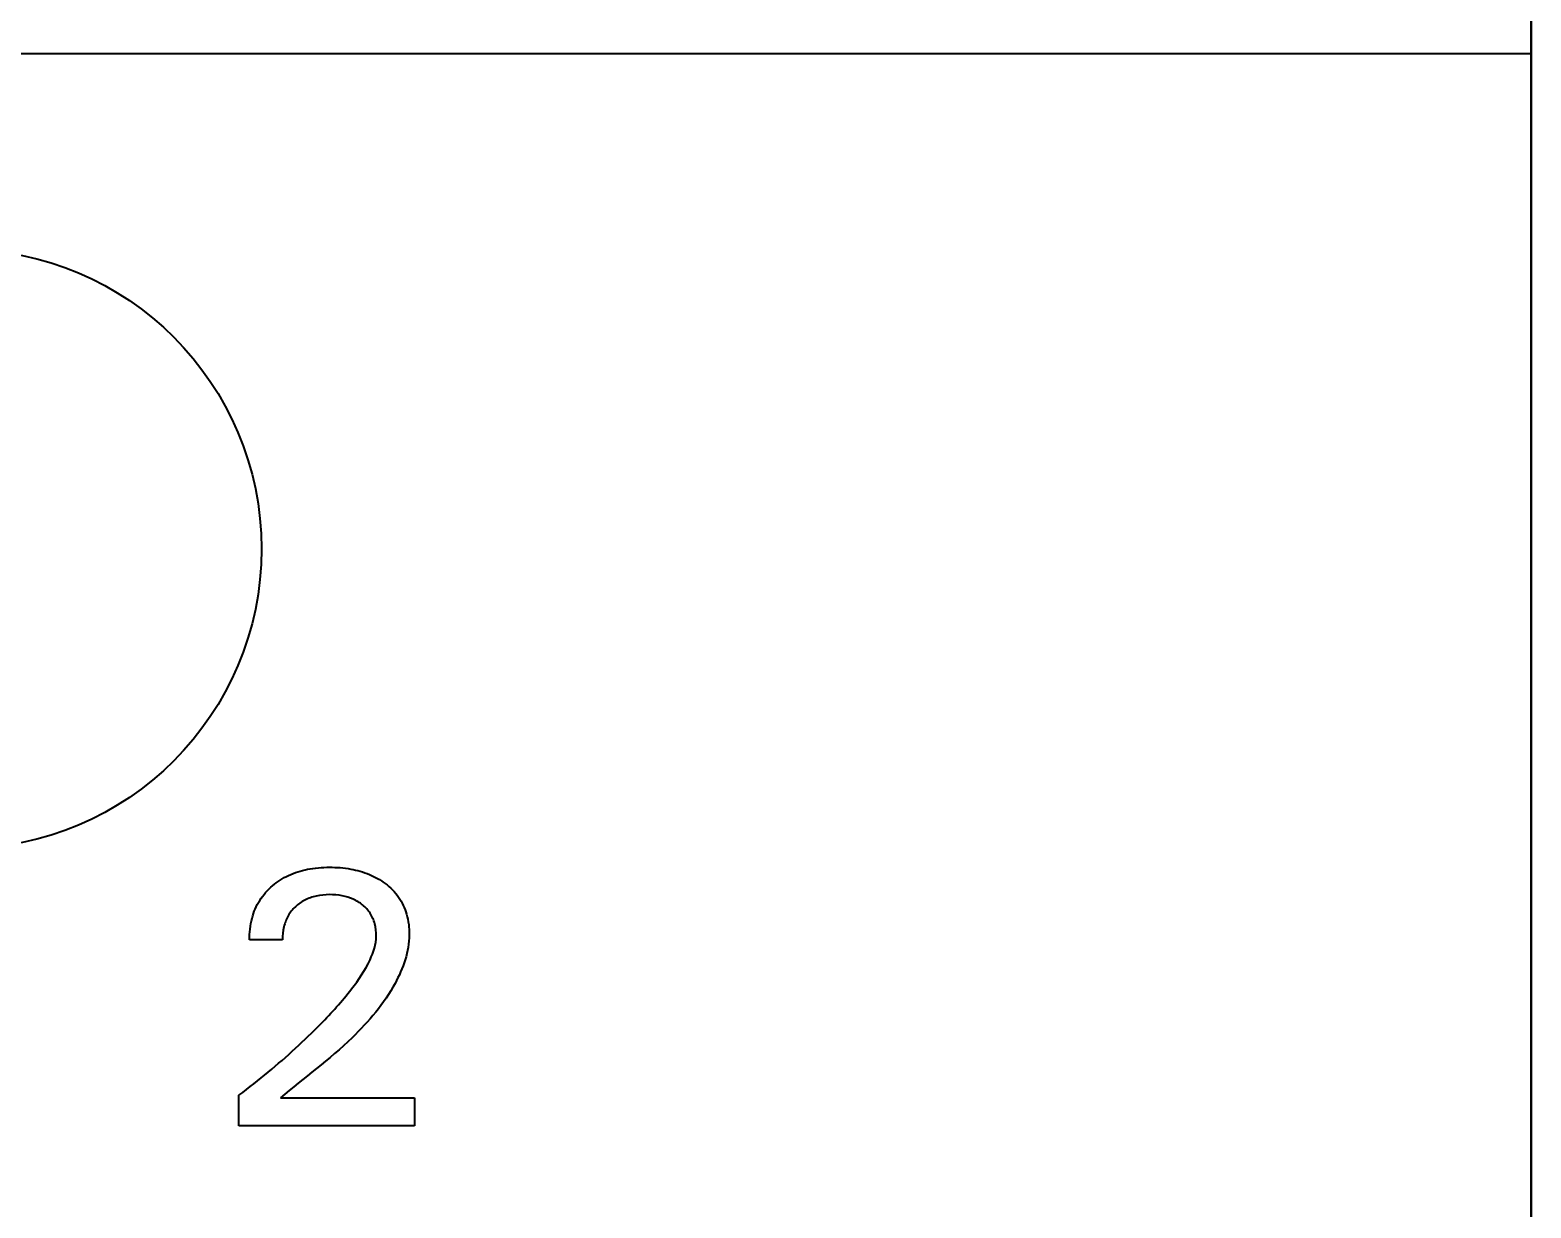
# Model space of a CAD drawing. Extents: x 0 to 420, y 0 to 297.
# Drawn here: x 151.95 to 161.98, y 157.65 to 165.51 of the extents above; entities that cross this region are included whole.
import ezdxf

# ---------------------------------------------------------------- set-up
doc = ezdxf.new("R2010")
doc.units = 0
doc.header["$LTSCALE"] = 23.1
for name, color, linetype in [('10000_FRONT', 7, 'CONTINUOUS'), ('10100_DIM_FRONT', 7, 'CONTINUOUS'), ('10500_FRONT_LABELING', 7, 'CONTINUOUS')]:
    doc.layers.add(name, color=color, linetype=linetype)
doc.styles.get("Standard").update_dxf_attribs({"font": 'txt', "width": 0.8})
doc.dimstyles.new('DIMSTYLE_1', dxfattribs={"dimtxt": 3.5, "dimasz": 3.5, "dimexe": 0.18, "dimexo": 0.0625, "dimgap": 0.09, "dimtad": 1, "dimtxsty": 'STANDARD', "dimcen": 0.09, "dimazin": 3, "dimtp": 0.05, "dimtm": 0.05, "dimtfac": 1, "dimtofl": 0, "dimtmove": 0, "dimatfit": 3, "dimtolj": 1})

# ---------------------------------------------------------------- blocks, each defined once
blk = doc.blocks.new('*D1')
at = {"layer": '10100_DIM_FRONT', "linetype": 'CONTINUOUS'}
for p, q in [((161.977533, 187.833527), (161.977533, 124.539487)), ((82.477533, 147.384527), (82.477533, 124.539487)), ((82.477533, 126.539487), (122.227533, 126.539487)), ((161.977533, 126.539487), (122.227533, 126.539487))]:
    blk.add_line(p, q, dxfattribs=at)
for points in [[(85.977533, 127.039487), (82.477533, 126.539487), (85.977533, 126.039487)], [(158.477533, 126.039487), (161.977533, 126.539487), (158.477533, 127.039487)]]:
    blk.add_solid(points, dxfattribs=at)
at = {"layer": '10100_DIM_FRONT', "linetype": 'CONTINUOUS', "width": 0.714286}
blk.add_text('79,5', height=3.5, dxfattribs=at).set_placement((118.396875, 127.414487))

msp = doc.modelspace()

# ---------------------------------------------------------------- linework, layer by layer
at = {"layer": '10000_FRONT', "color": 7, "linetype": 'CONTINUOUS'}
for p, q in [((161.978, 232.835), (161.978, 142.835)), ((90.478, 165.354), (161.978, 165.354))]:
    msp.add_line(p, q, dxfattribs=at)
msp.add_circle((151.499, 162.046), 2, dxfattribs=at)
at = {"layer": '10500_FRONT_LABELING', "color": 7, "linetype": 'CONTINUOUS'}
for p, q in [((153.64, 159.437), (153.419, 159.437)), ((153.349, 158.196), (153.349, 158.4)), ((153.626, 158.382), (154.521, 158.382)), ((154.521, 158.382), (154.521, 158.196)), ((154.521, 158.196), (153.349, 158.196))]:
    msp.add_line(p, q, dxfattribs=at)
for points, knots in [([(153.419, 159.437), (153.418, 159.485), (153.429, 159.578), (153.481, 159.704), (153.569, 159.802), (153.679, 159.873), (153.81, 159.914), (153.952, 159.925), (154.092, 159.915), (154.219, 159.879), (154.33, 159.816), (154.421, 159.727), (154.476, 159.606), (154.501, 159.403), (154.391, 159.095), (154.08, 158.732), (153.781, 158.512), (153.626, 158.382)], [0, 0, 0, 0, 0.047634, 0.090966, 0.134024, 0.175852, 0.219839, 0.26854, 0.316048, 0.358805, 0.398874, 0.441275, 0.482994, 0.528552, 0.640457, 0.793497, 1, 1, 1, 1]), ([(153.349, 158.4), (153.415, 158.45), (153.544, 158.551), (153.726, 158.71), (153.915, 158.892), (154.089, 159.084), (154.223, 159.278), (154.273, 159.434), (154.26, 159.543), (154.229, 159.616), (154.177, 159.672), (154.112, 159.711), (154.036, 159.734), (153.952, 159.741), (153.867, 159.733), (153.788, 159.706), (153.723, 159.661), (153.674, 159.599), (153.645, 159.522), (153.639, 159.466), (153.64, 159.437)], [0, 0, 0, 0, 0.104116, 0.205085, 0.303144, 0.433178, 0.529839, 0.598022, 0.633057, 0.664801, 0.696393, 0.726886, 0.759247, 0.795227, 0.832181, 0.865789, 0.898315, 0.930542, 0.963549, 1, 1, 1, 1])]:
    msp.add_open_spline(points, degree=3, knots=knots, dxfattribs=at)

# ---------------------------------------------------------------- dimensions: what is measured, and where the dimension line sits
at = {"layer": '10100_DIM_FRONT', "linetype": 'CONTINUOUS'}
dim = msp.add_linear_dim(base=(161.978, 126.539), p1=(82.478, 147.385), p2=(161.978, 187.834), text='79,5', dimstyle='DIMSTYLE_1', dxfattribs=at)
dim.commit()
dim.dimension.update_dxf_attribs({"geometry": '*D1', "text_midpoint": (123.397, 129.164), "dimtype": 160})

doc.saveas('drawing.dxf')
